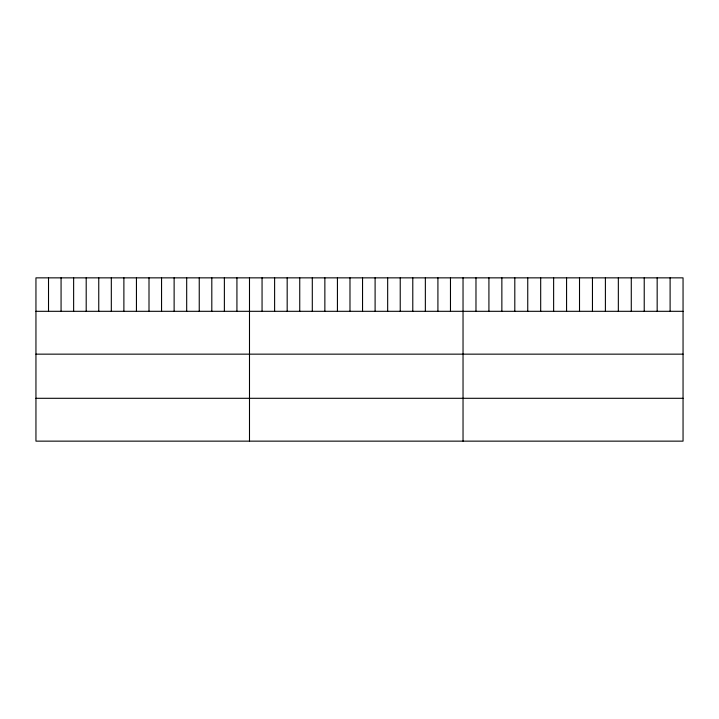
<?xml version="1.0" encoding="UTF-8"?>
<svg xmlns="http://www.w3.org/2000/svg" width="719" height="719" viewBox="0 0 719 719"><rect width="100%" height="100%" fill="white"/><g stroke="black" fill="none" stroke-linecap="round" stroke-linejoin="round"><path stroke-width="1.08" d="M683.05 311.309L683.05 441.142L35.95 441.142L35.95 277.858L683.05 277.858L683.05 311.309L35.95 311.309M35.95 354.152L683.05 354.152M35.95 398.299L683.05 398.299M670.108 277.858L670.108 311.309M657.166 277.858L657.166 311.309M644.224 277.858L644.224 311.309M631.282 277.858L631.282 311.309M618.34 277.858L618.34 311.309M605.398 277.858L605.398 311.309M592.456 277.858L592.456 311.309M579.514 277.858L579.514 311.309M566.572 277.858L566.572 311.309M553.63 277.858L553.63 311.309M540.688 277.858L540.688 311.309M527.746 277.858L527.746 311.309M514.804 277.858L514.804 311.309M501.862 277.858L501.862 311.309M488.92 277.858L488.92 311.309M475.978 277.858L475.978 311.309M463.036 277.858L463.036 441.142M450.471 277.858L450.471 311.309M437.916 277.858L437.916 311.309M425.351 277.858L425.351 311.309M412.787 277.858L412.787 311.309M400.231 277.858L400.231 311.309M387.667 277.858L387.667 311.309M375.102 277.858L375.102 311.309M362.547 277.858L362.547 311.309M349.982 277.858L349.982 311.309M337.427 277.858L337.427 311.309M324.862 277.858L324.862 311.309M312.298 277.858L312.298 311.309M299.742 277.858L299.742 311.309M287.178 277.858L287.178 311.309M274.613 277.858L274.613 311.309M262.058 277.858L262.058 311.309M249.493 277.858L249.493 441.142M236.928 277.858L236.928 311.309M224.373 277.858L224.373 311.309M211.808 277.858L211.808 311.309M199.244 277.858L199.244 311.309M186.688 277.858L186.688 311.309M174.124 277.858L174.124 311.309M161.559 277.858L161.559 311.309M149.004 277.858L149.004 311.309M136.439 277.858L136.439 311.309M123.884 277.858L123.884 311.309M111.319 277.858L111.319 311.309M98.755 277.858L98.755 311.309M86.199 277.858L86.199 311.309M73.635 277.858L73.635 311.309M61.07 277.858L61.07 311.309M48.515 277.858L48.515 311.309"/></g></svg>
